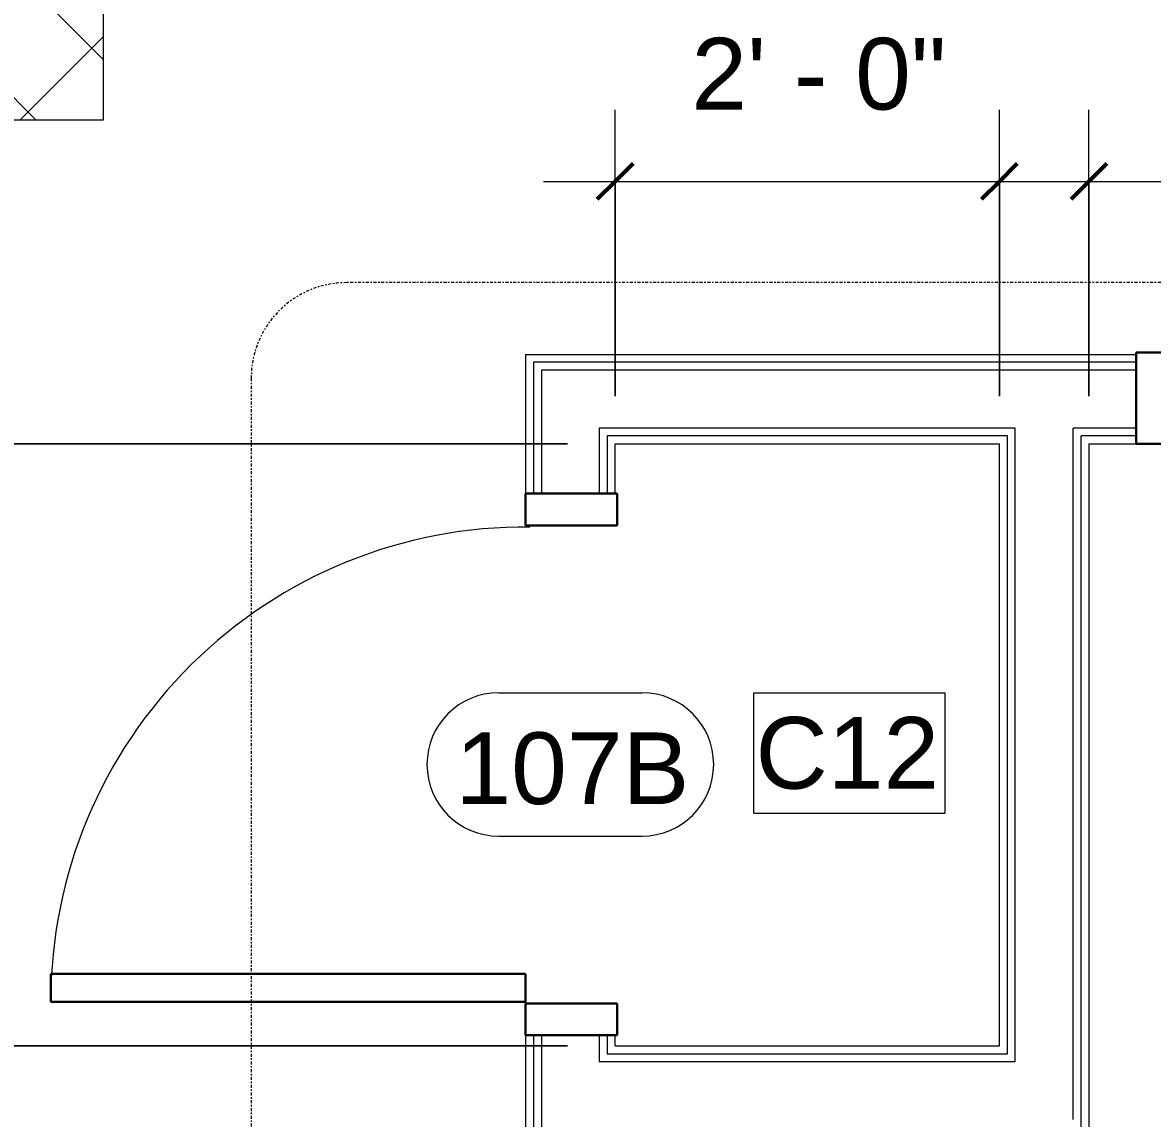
# Model space of a CAD drawing. Header units: inches. Extents: x -1287 to 1590, y -3558 to 989.
# Drawn here: x -891 to -820, y -268.9 to -200.1 of the extents above; entities that cross this region are included whole.
import ezdxf

# ---------------------------------------------------------------- set-up
doc = ezdxf.new("R2010")
doc.units = ezdxf.units.IN
doc.header["$MEASUREMENT"] = 0
doc.linetypes.add('Dash Dot 3_16_', pattern=[0.3125, 0.1875, -0.0625, 0, -0.0625])
for name, color, linetype, lineweight in [('A-ANNO-DIMS', 211, 'Continuous', 9), ('A-ANNO-DIMS-48', 211, 'Continuous', 9), ('A-ANNO-KEYN', 231, 'Continuous', 9), ('A-ANNO-SYMB', 150, 'Continuous', 9), ('A-DOOR', 31, 'Continuous', 18), ('A-DOOR-FRAM', 31, 'Continuous', 30), ('A-DOOR-IDEN', 31, 'Continuous', 9), ('A-WALL', 113, 'Continuous', 18), ('I-WALL', 2, 'Continuous', 18), ('Q-CASE', 31, 'Continuous', 9)]:
    doc.layers.add(name, color=color, linetype=linetype, lineweight=lineweight)
doc.styles.add('Arial', font='arial.ttf', dxfattribs={"height": 4.5})
doc.styles.add('Swis721 Lt BT', font='swissl.ttf', dxfattribs={"height": 4.5})
doc.dimstyles.new('OTJ_-_3_32__Linear__1_2__Tolerance', dxfattribs={"dimscale": 12, "dimtxt": 4.748918, "dimasz": 0.1875, "dimexe": 0.375, "dimexo": 0.25, "dimgap": 0.25, "dimtad": 1, "dimdec": 1, "dimrnd": 0.5, "dimzin": 3, "dimdsep": 46, "dimlunit": 4, "dimtxsty": 'Swis721 Lt BT', "dimblk1": 'OBLIQUE', "dimblk2": 'OBLIQUE', "dimsah": 1, "dimcen": 0.09, "dimdle": 0.375, "dimazin": 0, "dimtfac": 1, "dimtdec": 4, "dimtix": 1, "dimtmove": 0, "dimatfit": 3, "dimfxl": 1, "dimtvp": 1, "dimfrac": 2, "dimtolj": 1, "dimtzin": 0, "dimarcsym": 2})

# ---------------------------------------------------------------- blocks, each defined once
blk = doc.blocks.new('Single Flush - D2 3_ X 8_-8252885-1st Floor Construction')
at = {"layer": 'A-DOOR', "lineweight": 30}
for p, q in [((16.15625, -2.8125), (17.90625, -2.8125)), ((16.15625, -38.625), (16.15625, -2.8125)), ((17.90625, -2.8125), (17.90625, -38.625)), ((17.90625, -38.625), (16.15625, -38.625))]:
    blk.add_line(p, q, dxfattribs=at)
at = {"layer": 'A-DOOR', "lineweight": 9}
blk.add_arc((17.90625, -2.8125), 35.8125, 179.5, 270, dxfattribs=at)
at = {"layer": 'A-DOOR-FRAM'}
for p, q in [((-20, 2.9375), (-20, -2.8125)), ((-20, 2.9375), (-18, 2.9375)), ((-18, 2.9375), (-18, -2.8125)), ((18.000004, 2.9375), (18.000004, -2.8125)), ((18.000004, 2.9375), (20.000004, 2.9375)), ((20.000004, 2.9375), (20.000004, -2.8125)), ((-20, -2.8125), (-18, -2.8125)), ((18.000004, -2.8125), (20.000004, -2.8125))]:
    blk.add_line(p, q, dxfattribs=at)
blk = doc.blocks.new('Single Flush - D2 2_6_ X 8_-8253021-1st Floor Construction')
at = {"layer": 'A-DOOR', "lineweight": 30}
for p, q in [((13.15625, -2.8125), (14.90625, -2.8125)), ((13.15625, -32.625), (13.15625, -2.8125)), ((14.90625, -2.8125), (14.90625, -32.625)), ((14.90625, -32.625), (13.15625, -32.625))]:
    blk.add_line(p, q, dxfattribs=at)
at = {"layer": 'A-DOOR', "lineweight": 9}
blk.add_arc((14.90625, -2.8125), 29.8125, 179.5, 270, dxfattribs=at)
at = {"layer": 'A-DOOR-FRAM'}
for p, q in [((-17, 2.9375), (-17, -2.8125)), ((-17, 2.9375), (-15, 2.9375)), ((-15, 2.9375), (-15, -2.8125)), ((15.000004, 2.9375), (15.000004, -2.8125)), ((15.000004, 2.9375), (17.000004, 2.9375)), ((17.000004, 2.9375), (17.000004, -2.8125)), ((-17, -2.8125), (-15, -2.8125)), ((15.000004, -2.8125), (17.000004, -2.8125))]:
    blk.add_line(p, q, dxfattribs=at)
blk = doc.blocks.new('Desk53 - Desk-7062059-1st Floor Construction')
at = {"layer": 'Q-CASE'}
h = blk.add_hatch(dxfattribs=at)
h.set_pattern_fill('FP_12', color=256, style=0, pattern_type=2)
h.set_pattern_definition([(45, (3276.102, 1012.288), (-4.006467, 4.006467), []), (135, (3276.102, 1012.288), (-4.006467, -4.006467), [])])
h.paths.add_polyline_path([(2335.798, 806.123), (2390.221, 806.123), (2390.221, 835.861), (2259.551, 835.861), (2259.551, 806.123)], flags=0)
for p, q in [((2390.221, 806.123), (2390.221, 835.861)), ((2259.551, 806.123), (2390.221, 806.123))]:
    blk.add_line(p, q, dxfattribs=at)
blk = doc.blocks.new('Door Tag - Door Tag-41184-1st Floor Construction')
at = {"layer": 'A-DOOR-IDEN'}
for p, q in [((-0.09375, 0.09375), (0.09375, 0.09375)), ((-0.09375, -0.09375), (0.09375, -0.09375))]:
    blk.add_line(p, q, dxfattribs=at)
for centre, start, end in [((-0.09375, 0), 90, 270), ((0.09375, 0), 270, 90)]:
    blk.add_arc(centre, 0.09375, start, end, dxfattribs=at)
blk = doc.blocks.new('DIMBLOCK27-1st Floor Construction')
at = {"layer": 'A-ANNO-DIMS-48'}
for p, q in [((-824.005, -223.522), (-824.005, -205.536)), ((-772.043, -211.445), (-772.043, -205.536)), ((-828.505, -210.036), (-767.543, -210.036)), ((-824.005, -210.036), (-824.005, -223.522)), ((-772.043, -210.036), (-772.043, -211.445))]:
    blk.add_line(p, q, dxfattribs=at)
at = {"layer": 'A-ANNO-DIMS-48', "lineweight": 50}
for p, q in [((-824.005, -210.036), (-822.88, -208.911)), ((-772.043, -210.036), (-770.918, -208.911)), ((-824.005, -210.036), (-825.13, -211.161)), ((-772.043, -210.036), (-773.168, -211.161))]:
    blk.add_line(p, q, dxfattribs=at)
at = {"layer": 'A-ANNO-DIMS-48', "color": 0, "insert": (-805.298, -201.028), "char_height": 4.5, "width": 17.45793, "attachment_point": 1, "line_spacing_factor": 1.005062, "style": 'Swis721 Lt BT'}
blk.add_mtext('4\' - 4"', dxfattribs=at)
blk = doc.blocks.new('_Oblique')
at = {"color": 0, "linetype": 'ByBlock', "lineweight": -2}
blk.add_line((-0.5, -0.5), (0.5, 0.5), dxfattribs=at)
blk = doc.blocks.new('DIMBLOCK28-1st Floor Construction')
at = {"layer": 'A-ANNO-DIMS-48'}
for p, q in [((-853.755, -223.522), (-853.755, -205.536)), ((-829.63, -223.522), (-829.63, -205.536)), ((-858.255, -210.036), (-825.13, -210.036)), ((-853.755, -210.036), (-853.755, -223.522)), ((-829.63, -210.036), (-829.63, -223.522))]:
    blk.add_line(p, q, dxfattribs=at)
at = {"layer": 'A-ANNO-DIMS-48', "lineweight": 50}
for p, q in [((-853.755, -210.036), (-852.63, -208.911)), ((-829.63, -210.036), (-828.505, -208.911)), ((-853.755, -210.036), (-854.88, -211.161)), ((-829.63, -210.036), (-830.755, -211.161))]:
    blk.add_line(p, q, dxfattribs=at)
at = {"layer": 'A-ANNO-DIMS-48', "color": 0, "insert": (-848.966, -201.028), "char_height": 4.5, "width": 17.45793, "attachment_point": 1, "line_spacing_factor": 1.005062, "style": 'Swis721 Lt BT'}
blk.add_mtext('2\' - 0"', dxfattribs=at)
blk = doc.blocks.new('DIMBLOCK29-1st Floor Construction')
at = {"layer": 'A-ANNO-DIMS-48'}
for p, q in [((-900.839, -268.802), (-900.839, -222.022)), ((-856.755, -226.522), (-905.339, -226.522)), ((-900.839, -226.522), (-856.755, -226.522)), ((-856.755, -264.302), (-905.339, -264.302)), ((-900.839, -264.302), (-856.755, -264.302))]:
    blk.add_line(p, q, dxfattribs=at)
at = {"layer": 'A-ANNO-DIMS-48', "lineweight": 50}
for p, q in [((-900.839, -226.522), (-901.964, -225.397)), ((-900.839, -226.522), (-899.714, -227.647)), ((-900.839, -264.302), (-901.964, -263.177)), ((-900.839, -264.302), (-899.714, -265.427))]:
    blk.add_line(p, q, dxfattribs=at)
at = {"layer": 'A-ANNO-DIMS-48', "color": 0, "insert": (-909.847, -252.686), "char_height": 4.5, "width": 17.45793, "attachment_point": 1, "rotation": 90, "line_spacing_factor": 1.005062, "style": 'Swis721 Lt BT'}
blk.add_mtext('3\' - 2"', dxfattribs=at)
blk = doc.blocks.new('DIMBLOCK30-1st Floor Construction')
at = {"layer": 'A-ANNO-DIMS-48'}
for p, q in [((-900.839, -334.364), (-900.839, -265.427)), ((-856.755, -269.927), (-905.339, -269.927)), ((-900.839, -269.927), (-856.755, -269.927)), ((-899.43, -329.864), (-905.339, -329.864)), ((-900.839, -329.864), (-899.43, -329.864))]:
    blk.add_line(p, q, dxfattribs=at)
at = {"layer": 'A-ANNO-DIMS-48', "lineweight": 50}
for p, q in [((-900.839, -269.927), (-901.964, -268.802)), ((-900.839, -269.927), (-899.714, -271.052)), ((-900.839, -329.864), (-901.964, -328.739)), ((-900.839, -329.864), (-899.714, -330.989))]:
    blk.add_line(p, q, dxfattribs=at)
at = {"layer": 'A-ANNO-DIMS-48', "color": 0, "insert": (-909.847, -307.17), "char_height": 4.5, "width": 17.45793, "attachment_point": 1, "rotation": 90, "line_spacing_factor": 1.005062, "style": 'Swis721 Lt BT'}
blk.add_mtext('5\' - 0"', dxfattribs=at)
blk = doc.blocks.new('Keynote Tag - Keynote Number - Boxed-135510-1st Floor Construction')
at = {"layer": 'A-ANNO-KEYN'}
for p, q in [((-0.125, -0.0792), (-0.125, 0.0781)), ((-0.125, 0.0781), (0.125, 0.0781)), ((0.125, 0.0781), (0.125, -0.0792)), ((-0.125, -0.0792), (0.125, -0.0792))]:
    blk.add_line(p, q, dxfattribs=at)

msp = doc.modelspace()

# ---------------------------------------------------------------- linework, layer by layer
at = {"layer": 'A-ANNO-SYMB', "linetype": 'Dash Dot 3_16_'}
for p, q in [((-749.786, -216.39), (-870.608, -216.39)), ((-876.608, -222.39), (-876.608, -332.74))]:
    msp.add_line(p, q, dxfattribs=at)
msp.add_arc((-870.608, -222.39), 6, 90, 180, dxfattribs=at)
at = {"layer": 'A-WALL'}
for p, q in [((-858.88, -221.397), (-858.88, -229.641)), ((-821.043, -221.397), (-858.88, -221.397)), ((-858.38, -221.897), (-858.38, -229.641)), ((-821.043, -221.897), (-858.38, -221.897)), ((-854.755, -225.522), (-854.755, -229.641)), ((-828.63, -225.522), (-854.755, -225.522)), ((-828.63, -265.302), (-828.63, -225.522)), ((-821.043, -225.522), (-825.005, -225.522)), ((-825.005, -268.927), (-825.005, -225.522)), ((-854.255, -226.022), (-854.255, -229.641)), ((-829.13, -226.022), (-854.255, -226.022)), ((-829.13, -264.802), (-829.13, -226.022)), ((-821.043, -226.022), (-824.505, -226.022)), ((-824.505, -269.427), (-824.505, -226.022)), ((-858.88, -263.641), (-858.88, -330.864)), ((-858.38, -263.641), (-858.38, -406.083)), ((-854.755, -263.641), (-854.755, -265.302)), ((-854.255, -263.641), (-854.255, -264.802)), ((-854.255, -264.802), (-829.13, -264.802)), ((-854.755, -265.302), (-828.63, -265.302))]:
    msp.add_line(p, q, dxfattribs=at)
at = {"layer": 'I-WALL'}
for p, q in [((-859.38, -220.897), (-859.38, -229.641)), ((-859.38, -220.897), (-821.043, -220.897)), ((-821.043, -226.522), (-821.043, -220.897)), ((-853.755, -229.641), (-853.755, -226.522)), ((-853.755, -226.522), (-829.63, -226.522)), ((-829.63, -264.302), (-829.63, -226.522)), ((-824.005, -226.522), (-821.043, -226.522)), ((-824.005, -226.522), (-824.005, -269.927)), ((-853.755, -229.641), (-859.38, -229.641)), ((-859.38, -263.641), (-859.38, -329.864)), ((-853.755, -263.641), (-859.38, -263.641)), ((-853.755, -264.302), (-853.755, -263.641)), ((-853.755, -264.302), (-829.63, -264.302))]:
    msp.add_line(p, q, dxfattribs=at)

# ---------------------------------------------------------------- block references
at = {"layer": 'A-ANNO-KEYN', "xscale": 47.99999999999997, "yscale": 47.99999999999997, "zscale": 47.99999999999997}
msp.add_blockref('Keynote Tag - Keynote Number - Boxed-135510-1st Floor Construction', (-839.052, -245.891), dxfattribs=at)
at = {"layer": 'A-DOOR'}
msp.add_blockref('Single Flush - D2 3_ X 8_-8252885-1st Floor Construction', (-801.043, -223.71), dxfattribs=at)
at = {"layer": 'A-DOOR', "rotation": 269.9999999999999}
msp.add_blockref('Single Flush - D2 2_6_ X 8_-8253021-1st Floor Construction', (-856.567, -246.641), dxfattribs=at)
at = {"layer": 'A-DOOR-IDEN', "xscale": 47.99999999999997, "yscale": 47.99999999999997, "zscale": 47.99999999999997}
msp.add_blockref('Door Tag - Door Tag-41184-1st Floor Construction', (-856.567, -246.641), dxfattribs=at)
at = {"layer": 'Q-CASE'}
msp.add_blockref('Desk53 - Desk-7062059-1st Floor Construction', (-3276.102, -1012.288), dxfattribs=at)

# ---------------------------------------------------------------- texts
at = {"layer": 'A-ANNO-KEYN', "insert": (-844.943, -243.665), "char_height": 4.5, "width": 14.0895, "attachment_point": 1, "style": 'Arial'}
msp.add_mtext('C12', dxfattribs=at)
at = {"layer": 'A-DOOR-IDEN', "insert": (-863.778, -244.63), "char_height": 4.5, "width": 17.271, "attachment_point": 1, "style": 'Swis721 Lt BT'}
msp.add_mtext('107B', dxfattribs=at)

# ---------------------------------------------------------------- dimensions: what is measured, and where the dimension line sits
at = {"layer": 'A-ANNO-DIMS'}
for base, p1, p2, override, picture, middle in [((-829.63, -210.036), (-853.755, -226.522), (-829.63, -226.522), {"dimpost": '<>', "dimfxl": 24.125}, 'DIMBLOCK28-1st Floor Construction', (-841.692, -204.723)), ((-772.043, -210.036), (-824.005, -226.522), (-772.043, -208.445), {"dimpost": '<>', "dimfxl": 55.016118}, 'DIMBLOCK27-1st Floor Construction', (-798.024, -204.786))]:
    dim = msp.add_linear_dim(base=base, p1=p1, p2=p2, dimstyle='OTJ_-_3_32__Linear__1_2__Tolerance', override=override, dxfattribs=at)
    dim.commit()
    dim.dimension.update_dxf_attribs({"geometry": picture, "text_midpoint": middle})
for base, p1, p2, override, picture, middle in [((-900.839, -226.522), (-853.755, -264.302), (-853.755, -226.522), {"dimpost": '<>', "dimfxl": 37.779369}, 'DIMBLOCK29-1st Floor Construction', (-906.152, -245.412)), ((-900.839, -269.927), (-902.43, -329.864), (-853.755, -269.927), {"dimpost": '<>', "dimfxl": 77.212687}, 'DIMBLOCK30-1st Floor Construction', (-906.152, -299.896))]:
    dim = msp.add_linear_dim(base=base, p1=p1, p2=p2, angle=90, dimstyle='OTJ_-_3_32__Linear__1_2__Tolerance', override=override, dxfattribs=at)
    dim.commit()
    dim.dimension.update_dxf_attribs({"geometry": picture, "text_midpoint": middle})

doc.saveas('drawing.dxf')
